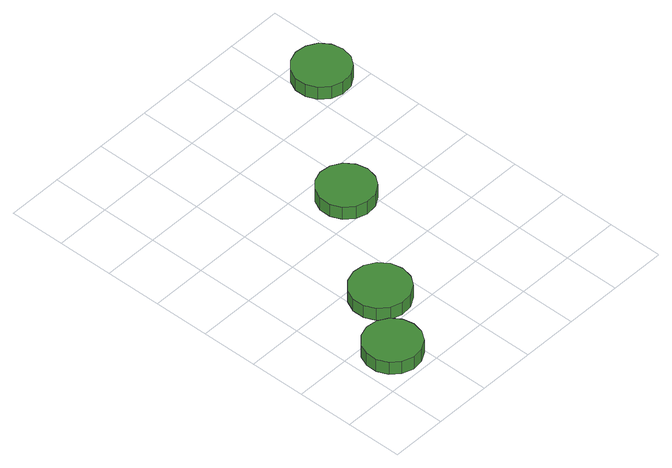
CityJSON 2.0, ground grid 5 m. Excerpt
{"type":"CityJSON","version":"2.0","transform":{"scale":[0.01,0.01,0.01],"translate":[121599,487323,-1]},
"CityObjects":{
"tree1":{"type":"SolitaryVegetationObject","attributes":{"function":"something"},"geometry":[{"type":"MultiSurface","lod":"1","boundaries":[[[0,1,2,3,4,5,6,7,8,9,10,11,12,13,14]],[[15,16,17,18,19,20,21,22,23,24,25,26,27,28,29]],[[0,29,28,1]],[[1,28,27,2]],[[2,27,26,3]],[[3,26,25,4]],[[4,25,24,5]],[[5,24,23,6]],[[6,23,22,7]],[[7,22,21,8]],[[8,21,20,9]],[[9,20,19,10]],[[10,19,18,11]],[[11,18,17,12]],[[12,17,16,13]],[[13,16,15,14]],[[14,15,29,0]]]}]},
"tree2":{"type":"SolitaryVegetationObject","attributes":{"function":"something"},"geometry":[{"type":"MultiSurface","lod":"1","boundaries":[[[30,31,32,33,34,35,36,37,38,39,40,41,42,43,44]],[[45,46,47,48,49,50,51,52,53,54,55,56,57,58,59]],[[30,59,58,31]],[[31,58,57,32]],[[32,57,56,33]],[[33,56,55,34]],[[34,55,54,35]],[[35,54,53,36]],[[36,53,52,37]],[[37,52,51,38]],[[38,51,50,39]],[[39,50,49,40]],[[40,49,48,41]],[[41,48,47,42]],[[42,47,46,43]],[[43,46,45,44]],[[44,45,59,30]]]}]},
"tree3":{"type":"SolitaryVegetationObject","attributes":{"function":"something"},"geometry":[{"type":"MultiSurface","lod":"1","boundaries":[[[60,61,62,63,64,65,66,67,68,69,70,71,72,73,74]],[[75,76,77,78,79,80,81,82,83,84,85,86,87,88,89]],[[60,89,88,61]],[[61,88,87,62]],[[62,87,86,63]],[[63,86,85,64]],[[64,85,84,65]],[[65,84,83,66]],[[66,83,82,67]],[[67,82,81,68]],[[68,81,80,69]],[[69,80,79,70]],[[70,79,78,71]],[[71,78,77,72]],[[72,77,76,73]],[[73,76,75,74]],[[74,75,89,60]]]}]},
"tree4":{"type":"SolitaryVegetationObject","attributes":{"function":"something"},"geometry":[{"type":"MultiSurface","lod":"1","boundaries":[[[90,91,92,93,94,95,96,97,98,99,100,101,102,103,104]],[[105,106,107,108,109,110,111,112,113,114,115,116,117,118,119]],[[90,119,118,91]],[[91,118,117,92]],[[92,117,116,93]],[[93,116,115,94]],[[94,115,114,95]],[[95,114,113,96]],[[96,113,112,97]],[[97,112,111,98]],[[98,111,110,99]],[[99,110,109,100]],[[100,109,108,101]],[[101,108,107,102]],[[102,107,106,103]],[[103,106,105,104]],[[104,105,119,90]]]}]}
},
"vertices":[
[519,254,256],[498,355,256],[437,438,256],[348,490,256],[246,501,256],[148,469,256],[71,400,256],[30,306,256],[30,203,256],[71,109,256],[148,40,256],[246,8,256],[348,19,256],[437,71,256],[498,154,256],[498,154,127],[437,71,127],[348,19,127],[246,8,127],[148,40,127],[71,109,127],[30,203,127],[30,306,127],[71,400,127],[148,469,127],[246,501,127],[348,490,127],[437,438,127],[498,355,127],[519,254,127],
[927,741,244],[905,846,244],[842,933,244],[749,986,244],[643,997,244],[541,964,244],[462,893,244],[418,795,244],[418,688,244],[462,590,244],[541,519,244],[643,485,244],[749,497,244],[842,550,244],[905,637,244],[905,637,115],[842,550,115],[749,497,115],[643,485,115],[541,519,115],[462,590,115],[418,688,115],[418,795,115],[462,893,115],[541,964,115],[643,997,115],[749,986,115],[842,933,115],[905,846,115],[927,741,115],
[1598,1716,200],[1577,1817,200],[1516,1900,200],[1427,1951,200],[1325,1962,200],[1227,1930,200],[1151,1861,200],[1109,1767,200],[1109,1664,200],[1151,1570,200],[1227,1502,200],[1325,1470,200],[1427,1481,200],[1516,1532,200],[1577,1615,200],[1577,1615,71],[1516,1532,71],[1427,1481,71],[1325,1470,71],[1227,1502,71],[1151,1570,71],[1109,1664,71],[1109,1767,71],[1151,1861,71],[1227,1930,71],[1325,1962,71],[1427,1951,71],[1516,1900,71],[1577,1817,71],[1598,1716,71],
[2463,2756,193],[2442,2857,193],[2382,2940,193],[2292,2991,193],[2190,3002,193],[2092,2970,193],[2016,2901,193],[1974,2807,193],[1974,2705,193],[2016,2611,193],[2092,2542,193],[2190,2510,193],[2292,2521,193],[2382,2572,193],[2442,2655,193],[2442,2655,64],[2382,2572,64],[2292,2521,64],[2190,2510,64],[2092,2542,64],[2016,2611,64],[1974,2705,64],[1974,2807,64],[2016,2901,64],[2092,2970,64],[2190,3002,64],[2292,2991,64],[2382,2940,64],[2442,2857,64],[2463,2756,64]
]}
